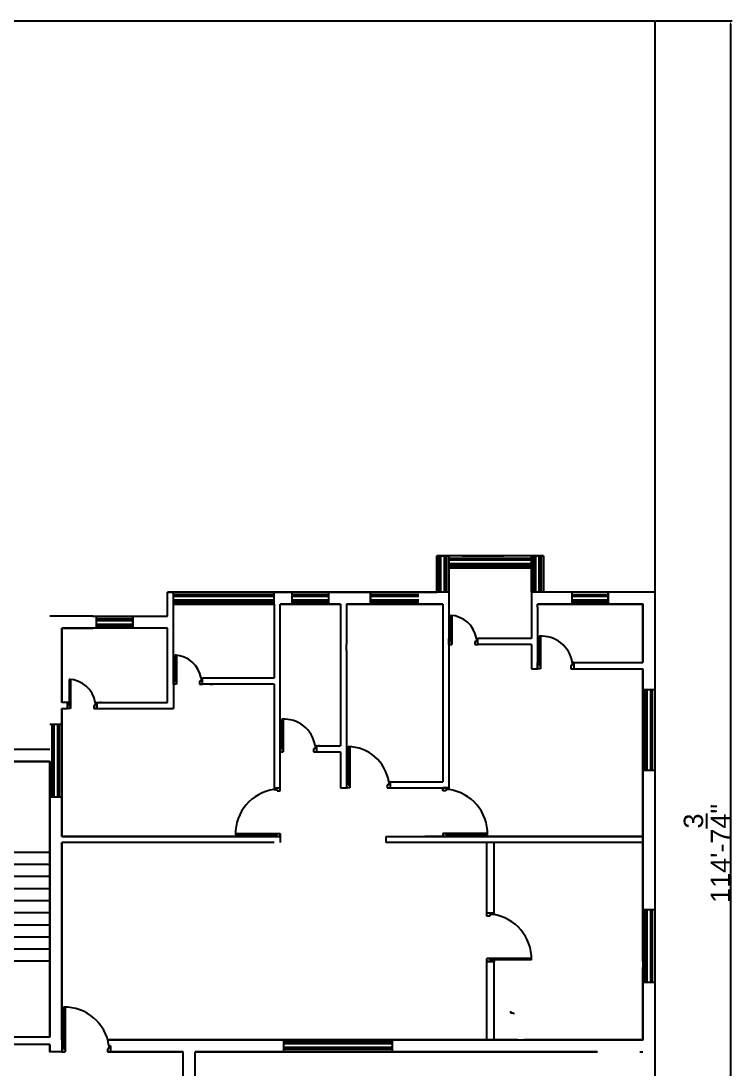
# Model space of a CAD drawing. Header units: inches. Extents: x 7 to 8291, y 3 to 1714.
# Drawn here: x 1180 to 1768, y 578 to 1444 of the extents above; entities that cross this region are included whole.
import ezdxf

# ---------------------------------------------------------------- set-up
doc = ezdxf.new("R2010")
doc.units = ezdxf.units.IN
doc.header["$MEASUREMENT"] = 0
doc.layers.add('doors', color=6, linetype='Continuous')
doc.layers.add('windows', color=40, linetype='Continuous')
doc.styles.get("Standard").update_dxf_attribs({"font": 'arial.ttf'})
doc.dimstyles.new('dim', dxfattribs={"dimtxt": 16, "dimasz": 2.5, "dimexe": 1.25, "dimexo": 0.625, "dimtad": 1, "dimlunit": 4, "dimtxsty": 'Standard', "dimcen": 2.5, "dimadec": 0, "dimazin": 0, "dimtfac": 1, "dimtmove": 0, "dimatfit": 3, "dimfxl": 1, "dimarcsym": 0})

# ---------------------------------------------------------------- blocks, each defined once
blk = doc.blocks.new('*D6')
at = {"color": 0, "lineweight": -2, "transparency": 16777216}
for p, q in [((1704.79, 1444.11), (1767.81, 1444.11)), ((1766.56, 1441.61), (1766.56, 70.74)), ((1704.79, 68.24), (1767.81, 68.24))]:
    blk.add_line(p, q, dxfattribs=at)
at = {"color": 0, "transparency": 16777216}
for points in [[(1766.14, 1441.61), (1766.98, 1441.61), (1766.56, 1444.11)], [(1766.14, 70.74), (1766.98, 70.74), (1766.56, 68.24)]]:
    blk.add_solid(points, dxfattribs=at)
at = {"layer": 'Defpoints', "color": 0, "transparency": 16777216}
for p in [(1704.17, 1444.11), (1704.17, 68.24), (1766.56, 68.24)]:
    blk.add_point(p, dxfattribs=at)
at = {"color": 0, "transparency": 16777216, "insert": (1747.09, 756.17), "char_height": 16, "attachment_point": 5, "rotation": 90}
blk.add_mtext('114\'-7{\\H1x;\\S3/4;}"', dxfattribs=at)

msp = doc.modelspace()

# ---------------------------------------------------------------- linework, layer by layer
for p, q in [((1058.984, 1444.109), (1704.169, 1444.109)), ((1704.169, 952.206), (1704.169, 1444.109)), ((1704.169, 58.241), (1704.169, 1434.109)), ((1533.77, 1002.206), (1523.77, 1002.206)), ((1523.77, 992.206), (1523.77, 1002.206)), ((1533.77, 1002.206), (1523.77, 1002.206)), ((1533.77, 972.206), (1533.77, 1002.206)), ((1612.077, 1002.206), (1602.077, 1002.206)), ((1612.077, 972.206), (1612.077, 1002.206)), ((1523.77, 972.206), (1523.77, 992.206)), ((1523.77, 972.206), (1523.77, 992.206)), ((1533.77, 972.206), (1533.77, 992.206)), ((1602.077, 972.206), (1602.077, 992.206)), ((1301.261, 952.206), (1301.261, 972.206)), ((1306.261, 972.206), (1301.261, 972.206)), ((1533.77, 972.206), (1533.77, 959.706)), ((1602.077, 972.206), (1602.077, 962.206)), ((1704.169, 972.206), (1612.077, 972.206)), ((1704.169, 972.206), (1612.077, 972.206)), ((1306.261, 900.94), (1306.261, 962.206)), ((1306.261, 962.206), (1389.474, 962.206)), ((1389.474, 962.206), (1389.474, 900.94)), ((1444.382, 962.206), (1394.474, 962.206)), ((1394.474, 895.94), (1394.474, 962.206)), ((1444.382, 962.206), (1444.382, 845.211)), ((1444.382, 962.206), (1444.382, 845.211)), ((1528.77, 962.206), (1449.382, 962.206)), ((1449.382, 962.206), (1449.382, 928.967)), ((1694.169, 962.206), (1607.077, 962.206)), ((1607.077, 959.706), (1607.077, 962.206)), ((1694.169, 962.206), (1694.169, 913.853)), ((1694.169, 962.206), (1694.169, 913.853)), ((1239.536, 952.206), (1204.169, 952.206)), ((1239.536, 952.206), (1273.871, 952.206)), ((1273.871, 952.206), (1301.261, 952.206)), ((1704.169, 592.223), (1704.169, 952.206)), ((1704.169, 592.223), (1704.169, 952.206)), ((1214.169, 942.206), (1214.169, 880.94)), ((1301.261, 942.206), (1214.169, 942.206)), ((1214.169, 942.206), (1239.536, 942.206)), ((1301.261, 880.94), (1301.261, 942.206)), ((1449.382, 923.967), (1449.382, 928.967)), ((1449.382, 923.967), (1449.382, 928.967)), ((1602.077, 933.853), (1557.858, 933.853)), ((1557.858, 928.853), (1557.858, 933.853)), ((1602.077, 928.853), (1557.858, 928.853)), ((1602.077, 928.853), (1602.077, 908.853)), ((1449.382, 923.967), (1449.382, 840.211)), ((1449.382, 923.967), (1449.382, 840.211)), ((1607.077, 913.853), (1607.077, 908.853)), ((1637.097, 913.853), (1694.169, 913.853)), ((1637.097, 913.853), (1637.097, 908.853)), ((1306.261, 900.94), (1306.261, 895.94)), ((1389.474, 900.94), (1330.348, 900.94)), ((1330.348, 895.94), (1330.348, 900.94)), ((1338.763, 900.94), (1337.513, 900.94)), ((1602.077, 908.853), (1607.077, 908.853)), ((1637.097, 908.853), (1694.169, 908.853)), ((1694.169, 908.853), (1694.169, 770.263)), ((1694.169, 908.853), (1694.169, 770.263)), ((1306.261, 895.94), (1306.261, 875.94)), ((1389.474, 895.94), (1330.348, 895.94)), ((1336.263, 895.94), (1338.763, 895.94)), ((1389.474, 895.94), (1389.474, 810.282)), ((1389.474, 895.94), (1389.474, 810.282)), ((1394.474, 845.211), (1394.474, 895.94)), ((1394.474, 845.211), (1394.474, 895.94)), ((1218.852, 880.94), (1214.169, 880.94)), ((1214.169, 875.94), (1214.169, 770.263)), ((1214.169, 875.94), (1218.852, 875.94)), ((1218.852, 880.94), (1218.852, 875.94)), ((1242.939, 880.94), (1301.261, 880.94)), ((1242.939, 880.94), (1242.939, 875.94)), ((1242.939, 875.94), (1301.261, 875.94)), ((1242.939, 875.94), (1306.261, 875.94)), ((1244.17, 875.94), (1246.67, 875.94)), ((1246.67, 880.94), (1245.42, 880.94)), ((1394.474, 845.211), (1394.474, 840.211)), ((1394.474, 810.282), (1394.474, 840.211)), ((1394.474, 810.282), (1394.474, 840.211)), ((1424.475, 840.211), (1426.975, 840.211)), ((1424.475, 840.211), (1426.975, 840.211)), ((1424.494, 845.211), (1444.382, 845.211)), ((1424.494, 845.211), (1424.494, 840.211)), ((1424.494, 840.211), (1444.382, 840.211)), ((1424.494, 840.211), (1444.382, 840.211)), ((1426.975, 845.211), (1425.725, 845.211)), ((1426.975, 845.211), (1425.725, 845.211)), ((1444.382, 840.211), (1444.382, 810.277)), ((1444.382, 840.211), (1444.382, 810.277)), ((1449.382, 840.211), (1449.382, 810.277)), ((1047.848, 832.223), (1204.169, 832.223)), ((1047.848, 832.223), (1204.144, 832.223)), ((1203.848, 832.223), (1059.848, 832.223)), ((1207.136, 832.29), (1207.136, 832.308)), ((1449.382, 815.277), (1449.382, 810.277)), ((1485.402, 815.277), (1528.77, 815.277)), ((1485.402, 815.277), (1528.77, 815.277)), ((1485.402, 815.277), (1485.402, 810.277)), ((1389.474, 810.282), (1394.474, 810.282)), ((1444.382, 810.277), (1449.382, 810.277)), ((1444.382, 810.277), (1449.382, 810.277)), ((1485.402, 810.277), (1528.77, 810.277)), ((1485.402, 810.277), (1528.77, 810.277)), ((1528.77, 810.277), (1533.77, 810.277)), ((1694.169, 777.528), (1694.169, 602.223)), ((1374.568, 770.263), (1214.169, 770.263)), ((1214.169, 770.263), (1301.261, 770.263)), ((1214.169, 765.263), (1214.169, 602.206)), ((1214.169, 765.263), (1214.169, 602.206)), ((1389.474, 765.263), (1214.169, 765.263)), ((1301.261, 770.263), (1306.261, 770.263)), ((1306.261, 770.263), (1389.474, 770.263)), ((1394.474, 770.263), (1389.474, 770.263)), ((1394.474, 770.263), (1394.474, 765.263)), ((1481.971, 770.263), (1528.77, 770.263)), ((1481.971, 765.263), (1481.971, 770.263)), ((1481.971, 767.763), (1481.971, 767.763)), ((1694.169, 765.263), (1481.971, 765.263)), ((1694.169, 770.263), (1513.864, 770.263)), ((1533.77, 770.263), (1528.77, 770.263)), ((1533.77, 770.263), (1694.169, 770.263)), ((1565.177, 704.428), (1565.177, 764.263)), ((1571.177, 705.527), (1571.177, 764.263)), ((1694.169, 764.263), (1694.169, 770.263)), ((1694.169, 765.263), (1694.169, 666.909)), ((1048.169, 757.223), (1204.169, 757.223)), ((1129.169, 747.223), (1204.169, 747.223)), ((1204.169, 737.223), (1129.169, 737.223)), ((1129.169, 727.223), (1204.169, 727.223)), ((1129.169, 717.223), (1204.169, 717.223)), ((1204.169, 604.223), (1204.169, 712.223)), ((1204.169, 604.223), (1204.169, 712.223)), ((1204.169, 604.223), (1204.169, 712.223)), ((1204.169, 604.223), (1204.169, 712.223)), ((1129.169, 707.223), (1204.169, 707.223)), ((1129.169, 697.223), (1204.169, 697.223)), ((1129.169, 687.223), (1204.169, 687.223)), ((1129.169, 677.223), (1204.169, 677.223)), ((1204.169, 667.223), (1204.169, 604.223)), ((1204.169, 667.223), (1204.169, 604.223)), ((1565.177, 602.223), (1565.177, 666.909)), ((1565.177, 602.223), (1565.177, 666.909)), ((1571.177, 602.223), (1571.177, 666.909)), ((1694.169, 661.909), (1694.169, 602.206)), ((1204.169, 592.223), (1204.169, 598.223)), ((1204.169, 598.223), (1204.169, 592.223)), ((1204.169, 592.223), (1204.169, 598.223)), ((1204.169, 592.223), (1204.169, 598.223)), ((1204.169, 598.223), (1204.169, 592.223)), ((1204.169, 592.223), (1204.169, 598.223)), ((1214.169, 602.206), (1214.169, 592.223)), ((1251.893, 602.223), (1590.815, 602.223)), ((1251.893, 602.223), (1367.12, 602.223)), ((1251.898, 602.206), (1590.815, 602.206)), ((1277.12, 602.223), (1277.12, 602.206)), ((1307.12, 602.223), (1307.12, 602.206)), ((1337.12, 602.223), (1337.12, 602.206)), ((1367.12, 602.223), (1367.12, 602.206)), ((1571.177, 602.223), (1565.177, 602.223)), ((1590.815, 602.206), (1595.815, 602.223)), ((1595.815, 602.223), (1656.445, 602.223)), ((1595.815, 602.223), (1655.4, 602.223)), ((1622.169, 602.206), (1656.441, 602.206)), ((1655.4, 602.223), (1694.169, 602.223)), ((1704.169, 602.223), (1704.169, 602.206)), ((1704.169, 602.223), (1704.169, 602.206)), ((1214.169, 592.223), (1204.169, 592.223)), ((1214.169, 592.223), (1204.169, 592.223)), ((1214.169, 592.223), (1216.669, 592.223)), ((1251.689, 592.223), (1314.169, 592.223)), ((1314.169, 592.223), (1251.689, 592.223)), ((1251.689, 592.223), (1314.169, 592.223)), ((1251.689, 592.223), (1314.169, 592.223)), ((1314.169, 592.223), (1251.689, 592.223)), ((1251.689, 592.223), (1314.169, 592.223)), ((1314.169, 448.223), (1314.169, 592.223)), ((1324.169, 448.223), (1324.169, 592.223)), ((1324.169, 592.223), (1656.65, 592.223)), ((1324.169, 592.223), (1656.65, 592.223)), ((1691.669, 592.223), (1694.169, 592.223)), ((1691.669, 592.223), (1694.169, 592.223)), ((1691.669, 592.223), (1694.169, 592.223)), ((1691.669, 592.223), (1694.169, 592.223)), ((1704.169, 448.223), (1704.169, 592.223))]:
    msp.add_line(p, q)
at = {"color": 215, "true_color": 0xa953a0}
for p, q in [((1215.419, 629.17), (1215.419, 594.723)), ((1216.669, 629.147), (1216.669, 592.223)), ((1214.169, 597.223), (1214.169, 592.223)), ((1214.169, 597.223), (1214.169, 592.223)), ((1216.669, 592.223), (1214.169, 592.223)), ((1215.419, 594.723), (1216.669, 594.723)), ((1251.689, 594.723), (1251.689, 592.223)), ((1252.939, 594.723), (1251.689, 594.723)), ((1251.689, 592.223), (1254.189, 592.223)), ((1252.939, 597.223), (1252.939, 594.723)), ((1254.189, 597.223), (1252.939, 597.223)), ((1254.189, 597.223), (1254.189, 592.223))]:
    msp.add_line(p, q, dxfattribs=at)
for points in [[(1301.261, 972.206), (1523.77, 972.206)], [(1523.77, 972.206), (1301.261, 972.206)], [(1523.77, 972.206), (1301.261, 972.206)], [(1523.77, 972.206), (1301.261, 972.206)], [(1523.77, 972.206), (1306.261, 972.206)], [(1523.77, 972.206), (1306.261, 972.206)], [(1523.77, 972.206), (1306.261, 972.206)], [(1523.77, 972.206), (1306.261, 972.206)], [(1704.169, 842.223), (1704.169, 972.206), (1612.077, 972.206)], [(1704.169, 842.223), (1704.169, 972.206), (1612.077, 972.206)], [(1444.382, 962.206), (1394.474, 962.206)], [(1394.474, 962.206), (1444.382, 962.206)], [(1444.382, 962.206), (1394.474, 962.206)], [(1528.77, 962.206), (1449.382, 962.206)], [(1449.382, 962.206), (1528.77, 962.206)], [(1528.77, 962.206), (1449.382, 962.206)], [(1528.77, 962.206), (1528.77, 923.967)], [(1602.077, 962.206), (1602.077, 933.853)], [(1694.169, 913.853), (1694.169, 962.206), (1607.077, 962.206)], [(1607.077, 962.206), (1694.169, 962.206), (1694.169, 913.853)], [(1694.169, 913.853), (1694.169, 962.206), (1607.077, 962.206)], [(1694.169, 913.853), (1694.169, 962.206), (1607.077, 962.206)], [(1694.169, 913.853), (1694.169, 962.206), (1607.077, 962.206)], [(1533.77, 959.706), (1533.77, 908.853)], [(1607.077, 959.706), (1607.077, 908.853)], [(1214.169, 942.206), (1214.169, 880.94)], [(1214.169, 880.94), (1214.169, 942.206)], [(1214.169, 942.206), (1214.169, 880.94)], [(1528.77, 923.967), (1528.77, 815.277)], [(1528.77, 923.967), (1528.77, 815.277)], [(1533.77, 908.853), (1533.77, 810.277)], [(1533.77, 908.853), (1533.77, 810.277)], [(1694.169, 770.263), (1694.169, 908.853)], [(1694.169, 908.853), (1694.169, 770.263)], [(1694.169, 770.263), (1694.169, 908.853)], [(1214.169, 875.94), (1214.169, 770.263)], [(1214.169, 770.263), (1214.169, 875.94)], [(1214.169, 875.94), (1214.169, 770.263)], [(1050.528, 842.223), (1204.169, 842.223)], [(1204.169, 604.223), (1204.169, 832.223)], [(1204.169, 604.223), (1204.169, 832.223)], [(1214.169, 602.223), (1214.169, 765.263)], [(1214.169, 765.263), (1214.169, 657.223)], [(1214.169, 765.263), (1214.169, 602.206)], [(1214.169, 602.223), (1214.169, 765.263)], [(1694.169, 765.263), (1694.169, 666.909)], [(1694.169, 666.909), (1694.169, 765.263)], [(1694.169, 765.263), (1694.169, 666.909)], [(1694.169, 661.909), (1694.169, 602.223), (1595.815, 602.223)], [(1694.169, 602.206), (1694.169, 661.909)], [(1694.169, 661.909), (1694.169, 602.223)], [(1204.169, 598.223), (1153.537, 598.223)], [(1204.169, 604.223), (1154.787, 604.223)], [(1216.669, 592.223), (1204.169, 592.223), (1204.169, 598.223)], [(1216.669, 592.223), (1204.169, 592.223), (1204.169, 598.223)], [(1204.169, 592.223), (1204.169, 598.223)], [(1204.169, 592.223), (1204.169, 598.223)], [(1216.669, 592.223), (1204.169, 592.223), (1204.169, 598.223)], [(1216.669, 592.223), (1204.169, 592.223), (1204.169, 598.223)], [(1204.169, 592.223), (1204.169, 598.223)], [(1204.169, 592.223), (1204.169, 598.223)], [(1590.815, 602.223), (1251.893, 602.223)], [(1590.815, 602.223), (1251.893, 602.223)], [(1251.898, 602.206), (1590.815, 602.206)], [(1656.445, 602.223), (1595.815, 602.223)], [(1622.169, 602.206), (1656.441, 602.206)], [(1314.169, 592.223), (1251.689, 592.223)], [(1314.169, 592.223), (1251.689, 592.223)], [(1314.169, 592.223), (1251.689, 592.223)], [(1314.169, 592.223), (1251.689, 592.223)], [(1314.169, 592.223), (1251.689, 592.223)], [(1314.169, 592.223), (1251.689, 592.223)], [(1314.169, 592.223), (1251.689, 592.223)], [(1314.169, 592.223), (1251.689, 592.223)], [(1656.65, 592.223), (1324.169, 592.223)], [(1656.65, 592.223), (1324.169, 592.223)]]:
    msp.add_lwpolyline(points)
msp.add_lwpolyline([(1204.169, 667.223), (1048.169, 667.223), (1048.169, 832.223), (1204.169, 832.223)], close=True)
msp.add_lwpolyline([(1215.419, 597.223), (1214.169, 597.223)], dxfattribs=at)
msp.add_arc((1216.269, 592.161), 37.018, 7.858904, 91.314978, dxfattribs=at)
msp.add_arc((1658.169, 602.206), 36, 179.972144, 180)
at = {"layer": 'doors', "color": 215, "true_color": 0xa953a0}
for p, q in [((1535.02, 952.903), (1535.02, 931.348)), ((1535.02, 952.903), (1535.02, 931.348)), ((1536.27, 952.822), (1536.27, 928.848)), ((1536.27, 952.805), (1536.27, 928.848)), ((1608.327, 935.66), (1608.327, 911.348)), ((1609.577, 935.726), (1609.577, 908.848)), ((1535.02, 933.848), (1533.77, 933.848)), ((1533.77, 928.848), (1536.27, 928.848)), ((1536.27, 928.848), (1533.77, 928.848)), ((1533.77, 928.848), (1536.27, 928.848)), ((1535.02, 931.348), (1536.27, 931.348)), ((1535.02, 931.348), (1536.27, 931.348)), ((1555.358, 931.348), (1555.358, 928.848)), ((1556.608, 931.348), (1555.358, 931.348)), ((1555.358, 928.848), (1557.858, 928.848)), ((1555.358, 928.848), (1557.858, 928.848)), ((1556.608, 933.848), (1557.858, 933.848)), ((1556.608, 933.848), (1556.608, 931.348)), ((1557.858, 928.848), (1557.858, 933.848)), ((1608.327, 932.903), (1608.327, 911.348)), ((1609.577, 932.805), (1609.577, 908.848)), ((1308.761, 919.913), (1307.511, 919.994)), ((1307.511, 919.994), (1307.511, 900.94)), ((1308.761, 895.94), (1308.761, 919.913)), ((1607.077, 913.848), (1608.327, 913.848)), ((1608.327, 913.848), (1607.077, 913.848)), ((1607.077, 908.848), (1607.077, 913.848)), ((1607.077, 913.848), (1607.077, 908.848)), ((1608.327, 911.348), (1609.577, 911.348)), ((1608.327, 911.348), (1609.577, 911.348)), ((1634.597, 911.348), (1634.597, 908.848)), ((1635.847, 911.348), (1634.597, 911.348)), ((1634.597, 911.348), (1634.597, 908.848)), ((1635.847, 913.848), (1635.847, 911.348)), ((1637.097, 913.848), (1635.847, 913.848)), ((1635.847, 913.848), (1635.847, 911.348)), ((1637.097, 913.848), (1637.097, 908.848)), ((1306.261, 895.94), (1306.261, 900.94)), ((1306.261, 900.94), (1307.511, 900.94)), ((1307.511, 900.94), (1307.511, 898.44)), ((1329.098, 900.94), (1330.348, 900.94)), ((1329.098, 900.94), (1329.098, 898.44)), ((1330.348, 895.94), (1330.348, 900.94)), ((1609.577, 908.848), (1607.077, 908.848)), ((1634.597, 908.848), (1637.097, 908.848)), ((1221.319, 899.913), (1220.069, 899.994)), ((1220.069, 899.994), (1220.069, 880.94)), ((1221.319, 875.94), (1221.319, 899.913)), ((1308.761, 895.94), (1306.261, 895.94)), ((1307.511, 898.44), (1308.761, 898.44)), ((1308.761, 898.44), (1308.761, 895.94)), ((1327.848, 898.44), (1327.848, 895.94)), ((1329.098, 898.44), (1327.848, 898.44)), ((1327.848, 895.94), (1330.348, 895.94)), ((1218.819, 875.94), (1218.819, 880.94)), ((1218.819, 880.94), (1220.069, 880.94)), ((1221.319, 875.94), (1218.819, 875.94)), ((1220.069, 880.94), (1220.069, 878.44)), ((1220.069, 878.44), (1221.319, 878.44)), ((1221.319, 878.44), (1221.319, 875.94)), ((1240.406, 878.44), (1240.406, 875.94)), ((1241.656, 878.44), (1240.406, 878.44)), ((1240.406, 875.94), (1242.906, 875.94)), ((1241.656, 880.94), (1242.906, 880.94)), ((1241.656, 880.94), (1241.656, 878.44)), ((1242.906, 875.94), (1242.906, 880.94)), ((1395.724, 867.023), (1395.724, 842.711)), ((1395.724, 867.023), (1395.724, 842.711)), ((1396.974, 867.089), (1396.974, 840.211)), ((1396.974, 867.089), (1396.974, 840.211)), ((1394.474, 845.211), (1394.474, 840.211)), ((1394.474, 845.211), (1394.474, 840.211)), ((1396.974, 840.211), (1394.474, 840.211)), ((1396.974, 840.211), (1394.474, 840.211)), ((1395.724, 842.711), (1396.974, 842.711)), ((1395.724, 842.711), (1396.974, 842.711)), ((1395.724, 842.711), (1396.974, 842.711)), ((1395.724, 842.711), (1396.974, 842.711)), ((1395.724, 842.711), (1396.974, 842.711)), ((1395.724, 842.711), (1396.974, 842.711)), ((1421.994, 842.711), (1421.994, 840.211)), ((1423.244, 842.711), (1421.994, 842.711)), ((1421.994, 842.711), (1421.994, 840.211)), ((1421.994, 842.711), (1421.994, 840.211)), ((1423.244, 842.711), (1421.994, 842.711)), ((1421.994, 842.711), (1421.994, 840.211)), ((1421.994, 840.211), (1424.494, 840.211)), ((1423.244, 845.211), (1423.244, 842.711)), ((1424.494, 845.211), (1423.244, 845.211)), ((1423.244, 845.211), (1423.244, 842.711)), ((1423.244, 845.211), (1423.244, 842.711)), ((1423.244, 845.211), (1423.244, 842.711)), ((1424.494, 845.211), (1424.494, 840.211)), ((1424.494, 845.211), (1424.494, 840.211)), ((1450.632, 844.44), (1450.632, 812.777)), ((1450.632, 844.44), (1450.632, 812.777)), ((1451.882, 844.404), (1451.882, 810.277)), ((1451.882, 844.404), (1451.882, 810.277)), ((1449.382, 815.277), (1449.382, 810.277)), ((1449.382, 815.277), (1449.382, 810.277)), ((1484.152, 815.277), (1484.152, 812.777)), ((1485.402, 815.277), (1484.152, 815.277)), ((1484.152, 815.277), (1484.152, 812.777)), ((1484.152, 815.277), (1484.152, 812.777)), ((1485.402, 815.277), (1484.152, 815.277)), ((1484.152, 815.277), (1484.152, 812.777)), ((1485.402, 815.277), (1485.402, 810.277)), ((1485.402, 815.277), (1485.402, 810.277)), ((1389.474, 810.282), (1389.474, 809.032)), ((1389.474, 810.282), (1394.474, 810.282)), ((1389.474, 810.282), (1389.474, 809.032)), ((1389.474, 810.282), (1394.474, 810.282)), ((1389.474, 809.032), (1391.974, 809.032)), ((1389.474, 809.032), (1391.974, 809.032)), ((1391.974, 809.032), (1391.974, 807.782)), ((1391.974, 809.032), (1391.974, 807.782)), ((1391.974, 807.782), (1394.474, 807.782)), ((1391.974, 807.782), (1394.474, 807.782)), ((1394.474, 807.782), (1394.474, 810.282)), ((1394.474, 807.782), (1394.474, 810.282)), ((1451.882, 810.277), (1449.382, 810.277)), ((1451.882, 810.277), (1449.382, 810.277)), ((1450.632, 812.777), (1451.882, 812.777)), ((1450.632, 812.777), (1451.882, 812.777)), ((1482.902, 812.777), (1482.902, 810.277)), ((1484.152, 812.777), (1482.902, 812.777)), ((1482.902, 812.777), (1482.902, 810.277)), ((1482.902, 812.777), (1482.902, 810.277)), ((1484.152, 812.777), (1482.902, 812.777)), ((1482.902, 812.777), (1482.902, 810.277)), ((1482.902, 810.277), (1485.402, 810.277)), ((1482.902, 810.277), (1485.402, 810.277)), ((1533.77, 810.277), (1528.77, 810.277)), ((1528.77, 807.777), (1528.77, 810.277)), ((1533.77, 810.277), (1528.77, 810.277)), ((1528.77, 807.777), (1528.77, 810.277)), ((1531.27, 807.777), (1528.77, 807.777)), ((1531.27, 807.777), (1528.77, 807.777)), ((1533.77, 809.027), (1531.27, 809.027)), ((1531.27, 809.027), (1531.27, 807.777)), ((1533.77, 809.027), (1531.27, 809.027)), ((1531.27, 809.027), (1531.27, 807.777)), ((1533.77, 810.277), (1533.77, 809.027)), ((1533.77, 810.277), (1533.77, 809.027)), ((1357.528, 771.513), (1391.974, 771.513)), ((1357.55, 772.763), (1394.474, 772.763)), ((1365.723, 772.763), (1394.474, 772.763)), ((1365.759, 771.513), (1391.974, 771.513)), ((1391.974, 771.513), (1391.974, 772.763)), ((1391.974, 771.513), (1391.974, 772.763)), ((1394.474, 772.763), (1394.474, 770.263)), ((1557.522, 772.758), (1528.77, 772.758)), ((1565.695, 772.758), (1528.77, 772.758)), ((1528.77, 772.758), (1528.77, 770.258)), ((1531.27, 771.508), (1531.27, 772.758)), ((1531.27, 771.508), (1531.27, 772.758)), ((1557.485, 771.508), (1531.27, 771.508)), ((1565.717, 771.508), (1531.27, 771.508)), ((1389.474, 770.263), (1394.474, 770.263)), ((1533.77, 770.258), (1528.77, 770.258)), ((1571.177, 706.928), (1565.177, 706.928)), ((1565.177, 704.428), (1565.177, 706.928)), ((1567.677, 704.428), (1565.177, 704.428)), ((1570.177, 705.678), (1567.677, 705.678)), ((1567.677, 705.678), (1567.677, 704.428)), ((1571.139, 706.928), (1571.139, 705.678)), ((1593.928, 669.409), (1565.177, 669.409)), ((1602.101, 669.409), (1565.177, 669.409)), ((1565.177, 666.909), (1565.177, 669.409)), ((1570.177, 666.909), (1565.177, 666.909)), ((1565.177, 666.909), (1570.177, 666.909)), ((1571.193, 666.909), (1565.177, 666.909)), ((1567.677, 668.159), (1567.677, 669.409)), ((1567.677, 668.159), (1567.677, 669.409)), ((1593.892, 668.159), (1567.677, 668.159)), ((1602.124, 668.159), (1567.677, 668.159)), ((1571.193, 668.159), (1571.193, 666.909)), ((1571.193, 666.909), (1571.193, 668.159)), ((1584.837, 625.831), (1584.837, 624.581)), ((1584.837, 624.581), (1587.337, 624.581)), ((1587.337, 624.581), (1587.337, 623.331))]:
    msp.add_line(p, q, dxfattribs=at)
at = {"layer": 'doors'}
for p, q in [((1533.77, 933.848), (1535.02, 933.848)), ((1533.77, 928.848), (1533.77, 933.848)), ((1533.77, 933.848), (1535.02, 933.848)), ((1533.77, 928.848), (1533.77, 933.848)), ((1307.511, 919.994), (1307.511, 898.44)), ((1307.511, 919.994), (1307.511, 898.44)), ((1308.761, 919.913), (1308.761, 895.94)), ((1308.761, 919.897), (1308.761, 895.94)), ((1306.261, 900.94), (1307.511, 900.94)), ((1306.261, 895.94), (1306.261, 900.94)), ((1306.261, 900.94), (1307.511, 900.94)), ((1307.511, 900.94), (1306.261, 900.94)), ((1306.261, 895.94), (1306.261, 900.94)), ((1220.069, 899.994), (1220.069, 878.44)), ((1220.069, 899.994), (1220.069, 878.44)), ((1221.319, 899.913), (1221.319, 875.94)), ((1221.319, 899.897), (1221.319, 875.94)), ((1307.511, 898.44), (1308.761, 898.44)), ((1307.511, 898.44), (1308.761, 898.44)), ((1330.348, 895.94), (1327.848, 895.94)), ((1218.819, 880.94), (1220.069, 880.94)), ((1218.819, 875.94), (1218.819, 880.94)), ((1218.819, 880.94), (1220.069, 880.94)), ((1220.069, 880.94), (1218.819, 880.94)), ((1218.819, 875.94), (1218.819, 880.94)), ((1220.069, 878.44), (1221.319, 878.44)), ((1220.069, 878.44), (1221.319, 878.44)), ((1242.906, 875.94), (1240.406, 875.94)), ((1395.724, 864.266), (1395.724, 842.711)), ((1395.724, 864.266), (1395.724, 842.711)), ((1395.724, 864.266), (1395.724, 842.711)), ((1395.724, 864.266), (1395.724, 842.711)), ((1396.974, 864.185), (1396.974, 840.211)), ((1396.974, 864.185), (1396.974, 840.211)), ((1396.974, 864.168), (1396.974, 840.211)), ((1396.974, 864.168), (1396.974, 840.211)), ((1394.474, 845.211), (1395.724, 845.211)), ((1394.474, 840.211), (1394.474, 845.211)), ((1394.474, 845.211), (1395.724, 845.211)), ((1395.724, 845.211), (1394.474, 845.211)), ((1394.474, 840.211), (1394.474, 845.211)), ((1394.474, 845.211), (1395.724, 845.211)), ((1394.474, 840.211), (1394.474, 845.211)), ((1394.474, 845.211), (1395.724, 845.211)), ((1395.724, 845.211), (1394.474, 845.211)), ((1394.474, 840.211), (1394.474, 845.211)), ((1394.474, 840.211), (1396.974, 840.211)), ((1396.974, 840.211), (1394.474, 840.211)), ((1394.474, 840.211), (1396.974, 840.211)), ((1394.474, 840.211), (1396.974, 840.211)), ((1396.974, 840.211), (1394.474, 840.211)), ((1394.474, 840.211), (1396.974, 840.211)), ((1449.382, 815.277), (1450.632, 815.277)), ((1449.382, 815.277), (1450.632, 815.277)), ((1389.474, 771.513), (1389.474, 770.263)), ((1389.474, 770.263), (1389.474, 771.513)), ((1394.474, 770.263), (1394.474, 772.763)), ((1394.474, 772.763), (1394.474, 770.263)), ((1528.77, 772.758), (1528.77, 770.258)), ((1394.474, 770.263), (1389.474, 770.263)), ((1528.77, 770.258), (1533.77, 770.258))]:
    msp.add_line(p, q, dxfattribs=at)
at = {"layer": 'doors', "color": 215, "true_color": 0xa953a0}
for points in [[(1608.327, 913.848), (1607.077, 913.848)], [(1395.724, 845.211), (1394.474, 845.211)], [(1395.724, 845.211), (1394.474, 845.211)], [(1450.632, 815.277), (1449.382, 815.277)], [(1450.632, 815.277), (1449.382, 815.277)], [(1528.77, 810.277), (1528.77, 808.332)], [(1528.77, 810.277), (1528.77, 808.332)], [(1389.474, 771.513), (1389.474, 770.263)], [(1533.77, 771.508), (1533.77, 770.258)], [(1533.77, 771.508), (1533.77, 770.258)], [(1571.193, 668.159), (1571.193, 666.909)]]:
    msp.add_lwpolyline(points, dxfattribs=at)
at = {"layer": 'doors'}
msp.add_lwpolyline([(1528.77, 772.758), (1528.77, 770.258)], dxfattribs=at)
at = {"layer": 'doors', "color": 215, "true_color": 0xa953a0}
for centre, radius, start, end in [((1534.174, 930.189), 22.73, 9.265473, 87.865723), ((1610.303, 909.887), 25.849, 8.815585, 94.384909), ((1306.665, 897.28), 22.73, 9.265473, 87.865723), ((1219.222, 877.28), 22.73, 9.265473, 87.865723), ((1397.701, 841.25), 25.849, 8.815585, 94.384909), ((1397.701, 841.25), 25.849, 8.815585, 94.384909), ((1450.278, 810.188), 34.254, 8.544757, 89.407151), ((1450.278, 810.188), 34.254, 8.544757, 89.407151), ((1394.536, 772.362), 37.018, 97.858904, 181.314978), ((1528.709, 772.357), 37.018, 358.685022, 82.141096), ((1565.115, 669.008), 37.018, 358.685022, 82.141096)]:
    msp.add_arc(centre, radius, start, end, dxfattribs=at)
at = {"layer": 'windows'}
for p, q in [((1523.77, 992.201), (1523.77, 1002.201)), ((1523.77, 983.212), (1523.77, 1002.201)), ((1523.77, 1002.201), (1523.77, 972.201)), ((1523.77, 1002.201), (1523.77, 972.201)), ((1533.77, 989.701), (1533.77, 1002.201)), ((1602.077, 1002.201), (1533.77, 1002.201)), ((1602.077, 1002.201), (1533.77, 1002.201)), ((1533.77, 1002.201), (1533.77, 972.201)), ((1544.782, 1002.201), (1579.117, 1002.201)), ((1602.077, 992.201), (1602.077, 1002.201)), ((1602.077, 983.212), (1602.077, 1002.201)), ((1602.077, 1002.201), (1602.077, 972.201)), ((1602.077, 1002.201), (1602.077, 972.201)), ((1612.077, 1002.201), (1612.077, 972.201)), ((1602.077, 992.201), (1533.77, 992.201)), ((1332.708, 972.206), (1367.043, 972.206)), ((1434.387, 972.206), (1434.387, 962.206)), ((1460.29, 972.206), (1494.625, 972.206)), ((1469.077, 972.206), (1469.077, 962.206)), ((1533.77, 972.201), (1523.77, 972.201)), ((1612.077, 972.201), (1602.077, 972.201)), ((1665.577, 962.201), (1665.577, 972.201)), ((1389.474, 962.206), (1306.261, 962.206)), ((1239.503, 952.206), (1273.837, 952.206)), ((1272.683, 942.206), (1272.683, 952.206)), ((1214.169, 862.763), (1204.169, 862.763)), ((1214.169, 862.763), (1204.169, 862.763)), ((1214.169, 802.763), (1204.169, 802.763)), ((1214.169, 802.763), (1204.169, 802.763)), ((1397.12, 602.223), (1397.12, 602.206))]:
    msp.add_line(p, q, dxfattribs=at)
at = {"layer": 'windows', "color": 31, "true_color": 0xfecc66}
for p, q in [((1523.77, 1002.201), (1523.77, 992.201)), ((1523.77, 1002.201), (1533.77, 1002.201)), ((1533.77, 992.201), (1533.77, 1002.201)), ((1602.077, 1002.201), (1602.077, 992.201)), ((1602.077, 1002.201), (1612.077, 1002.201)), ((1306.261, 962.206), (1306.261, 972.206)), ((1389.474, 962.206), (1389.474, 972.206)), ((1404.387, 962.206), (1404.387, 972.206)), ((1434.387, 972.206), (1434.387, 962.206)), ((1469.077, 962.206), (1469.077, 972.206)), ((1533.77, 972.201), (1523.77, 972.201)), ((1612.077, 972.201), (1602.077, 972.201)), ((1635.577, 962.201), (1635.577, 972.201)), ((1665.577, 972.201), (1665.577, 962.201)), ((1242.683, 942.206), (1242.683, 952.206)), ((1272.683, 952.206), (1272.683, 942.206)), ((1694.169, 891.735), (1704.169, 891.735)), ((1694.169, 825.013), (1704.169, 825.013)), ((1694.169, 709.744), (1704.169, 709.744)), ((1694.169, 649.744), (1704.169, 649.744)), ((1397.12, 602.223), (1397.12, 592.223)), ((1487.12, 602.223), (1487.12, 592.223))]:
    msp.add_line(p, q, dxfattribs=at)
for points in [[(1525.77, 972.201), (1525.77, 1002.201)], [(1527.27, 972.201), (1527.27, 1002.201)], [(1530.27, 972.201), (1530.27, 1002.201)], [(1531.77, 972.201), (1531.77, 1002.201)], [(1533.77, 1000.201), (1602.077, 1000.201)], [(1533.77, 998.701), (1602.077, 998.701)], [(1604.077, 972.201), (1604.077, 1002.201)], [(1605.577, 972.201), (1605.577, 1002.201)], [(1608.577, 972.201), (1608.577, 1002.201)], [(1610.077, 972.201), (1610.077, 1002.201)], [(1533.77, 995.701), (1602.077, 995.701)], [(1533.77, 994.201), (1602.077, 994.201)], [(1306.261, 970.206), (1389.474, 970.206)], [(1404.387, 970.206), (1434.387, 970.206)], [(1469.077, 970.206), (1509.075, 970.206)], [(1635.577, 970.201), (1665.577, 970.201)], [(1306.261, 968.706), (1389.474, 968.706)], [(1306.261, 965.706), (1389.474, 965.706)], [(1306.261, 964.206), (1389.474, 964.206)], [(1404.387, 968.706), (1434.387, 968.706)], [(1404.387, 965.706), (1434.387, 965.706)], [(1404.387, 964.206), (1434.387, 964.206)], [(1469.077, 968.706), (1509.075, 968.706)], [(1469.077, 965.706), (1509.075, 965.706)], [(1469.077, 964.206), (1509.075, 964.206)], [(1635.577, 968.701), (1665.577, 968.701)], [(1635.577, 965.701), (1665.577, 965.701)], [(1635.577, 964.201), (1665.577, 964.201)], [(1242.683, 950.206), (1272.683, 950.206)], [(1242.683, 948.706), (1272.683, 948.706)], [(1242.683, 945.706), (1272.683, 945.706)], [(1242.683, 944.206), (1272.683, 944.206)], [(1696.169, 825.013), (1696.169, 891.735)], [(1697.669, 825.013), (1697.669, 891.735)], [(1700.669, 825.013), (1700.669, 891.735)], [(1702.169, 825.013), (1702.169, 891.735)], [(1206.169, 802.763), (1206.169, 862.763)], [(1206.169, 802.763), (1206.169, 862.763)], [(1207.669, 802.763), (1207.669, 862.763)], [(1207.669, 802.763), (1207.669, 862.763)], [(1210.669, 802.763), (1210.669, 862.763)], [(1210.669, 802.763), (1210.669, 862.763)], [(1212.169, 802.763), (1212.169, 862.763)], [(1212.169, 802.763), (1212.169, 862.763)], [(1696.169, 825.013), (1696.169, 858.439)], [(1697.669, 825.013), (1697.669, 858.439)], [(1700.669, 825.013), (1700.669, 858.439)], [(1702.169, 825.013), (1702.169, 858.439)], [(1696.169, 649.744), (1696.169, 709.744)], [(1697.669, 649.744), (1697.669, 709.744)], [(1700.669, 649.744), (1700.669, 709.744)], [(1702.169, 649.744), (1702.169, 709.744)], [(1487.12, 600.223), (1397.12, 600.223)], [(1487.12, 598.723), (1397.12, 598.723)], [(1487.12, 595.723), (1397.12, 595.723)], [(1487.12, 594.223), (1397.12, 594.223)]]:
    msp.add_lwpolyline(points, dxfattribs=at)
at = {"layer": 'windows'}
for points in [[(1533.77, 1002.201), (1533.77, 972.201)], [(1533.77, 972.201), (1533.77, 1002.201)], [(1533.77, 1002.201), (1533.77, 972.201)], [(1533.77, 1002.201), (1533.77, 972.201)], [(1612.077, 1002.201), (1612.077, 972.201)], [(1612.077, 972.201), (1612.077, 1002.201)], [(1612.077, 1002.201), (1612.077, 972.201)], [(1612.077, 1002.201), (1612.077, 972.201)], [(1602.077, 992.201), (1533.77, 992.201)], [(1533.77, 992.201), (1602.077, 992.201)], [(1602.077, 992.201), (1533.77, 992.201)], [(1602.077, 992.201), (1533.77, 992.201)], [(1389.474, 962.206), (1306.261, 962.206)], [(1306.261, 962.206), (1389.474, 962.206)], [(1389.474, 962.206), (1306.261, 962.206)], [(1694.169, 807.591), (1694.169, 891.735)]]:
    msp.add_lwpolyline(points, dxfattribs=at)

# ---------------------------------------------------------------- dimensions: what is measured, and where the dimension line sits
dim = msp.add_linear_dim(base=(1766.56, 68.241), p1=(1704.169, 1444.109), p2=(1704.169, 68.241), angle=90, dimstyle='dim')
dim.commit()
dim.dimension.update_dxf_attribs({"geometry": '*D6', "text_midpoint": (1747.094, 756.175)})

doc.saveas('drawing.dxf')
